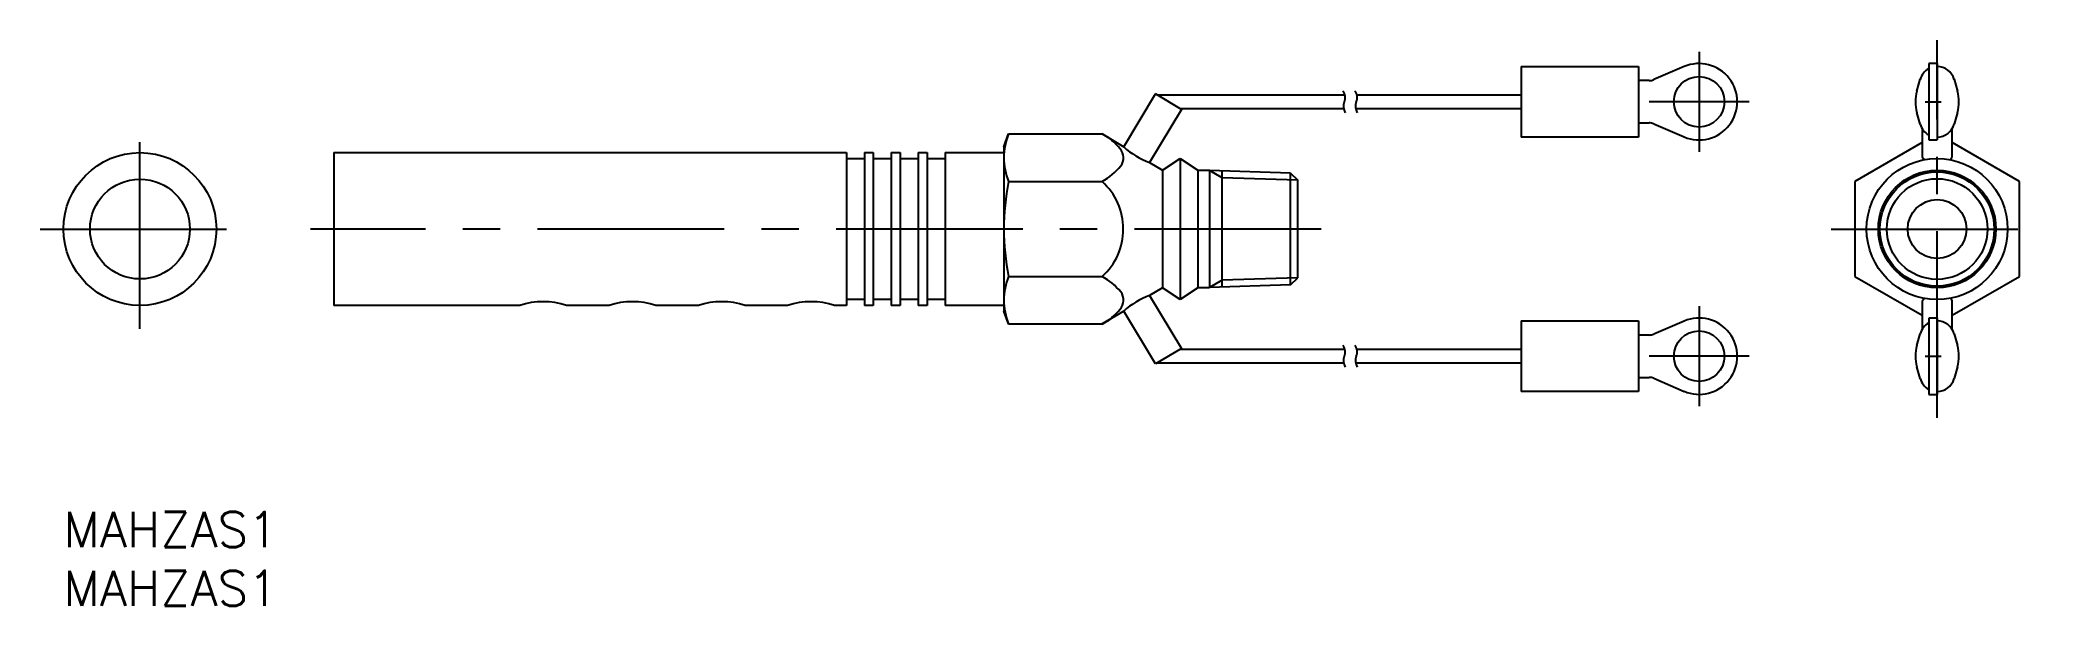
# Model space of a CAD drawing. Extents: x -2 to 168, y -8 to 40.
import ezdxf

# ---------------------------------------------------------------- set-up
doc = ezdxf.new("R2010")
doc.units = 0
doc.header["$LTSCALE"] = 0.5
doc.linetypes.add('CENTER', pattern=[50.8, 31.75, -6.35, 6.35, -6.35])
for name, color, linetype in [('MSM_CENTER', 1, 'CENTER'), ('MSM_CONTINUOUS', 7, 'CONTINUOUS'), ('MSM_NARROW', 5, 'CONTINUOUS'), ('MSM_PART_NUMBER', 7, 'CONTINUOUS')]:
    doc.layers.add(name, color=color, linetype=linetype)
doc.styles.get("Standard").update_dxf_attribs({"font": 'txt.shx', "height": 3, "bigfont": 'bigfont.shx'})

# ---------------------------------------------------------------- blocks, each defined once
blk = doc.blocks.new('*U10')
at = {"layer": 'MSM_PART_NUMBER'}
blk.add_text('MAHZAS1', height=3, dxfattribs=at).set_placement((0, -3))
blk = doc.blocks.new('*U11')
at = {"layer": 'MSM_PART_NUMBER'}
blk.add_text('MAHZAS1', height=3, dxfattribs=at).set_placement((0, -8))

msp = doc.modelspace()

# ---------------------------------------------------------------- linework, layer by layer
at = {"layer": 'MSM_CENTER'}
for p, q in [((159.4, 8), (159.4, 40.15)), ((139.15, 39.15), (139.15, 30.65)), ((143.4, 34.9), (134.9, 34.9)), ((158.37, 34.9), (159.74, 34.9)), ((6.5, 15.58), (6.5, 32.58)), ((-2, 24.07), (15, 24.07)), ((107, 24.07), (21, 24.07)), ((150.4, 24.07), (168.4, 24.07)), ((139.15, 17.5), (139.15, 9)), ((143.4, 13.25), (134.9, 13.25)), ((158.37, 13.25), (159.74, 13.25))]:
    msp.add_line(p, q, dxfattribs=at)
at = {"layer": 'MSM_CONTINUOUS'}
for p, q in [((124, 37.9), (134, 37.9)), ((124, 37.9), (124, 31.9)), ((134, 37.9), (134, 31.9)), ((137.87, 37.89), (135.3, 36.78)), ((159.4, 38.15), (158.7, 38.15)), ((158.7, 38.15), (158.7, 31.65)), ((159.4, 38.15), (159.4, 31.65)), ((134.9, 36.7), (134, 36.7)), ((157.68, 35.81), (157.96, 36.81)), ((160.85, 36.81), (161.13, 35.81)), ((90.2, 31.06), (92.9, 35.56)), ((95.11, 34.24), (92.4, 29.74)), ((95.11, 34.24), (92.9, 35.56)), ((93.01, 35.5), (109.01, 35.5)), ((108.92, 34.3), (95, 34.3)), ((124, 34.3), (109.94, 34.3)), ((110.03, 35.5), (124, 35.5)), ((134, 33.1), (134.9, 33.1)), ((135.3, 33.02), (137.87, 31.91)), ((157.96, 32.99), (157.68, 33.99)), ((158.12, 32.63), (158.12, 30.3)), ((160.69, 30.3), (160.69, 32.63)), ((161.13, 33.99), (160.85, 32.99)), ((80, 31.07), (80.39, 32.16)), ((80, 31.07), (80, 17.07)), ((80.39, 32.16), (88.37, 32.16)), ((88.37, 32.16), (90.2, 31.06)), ((134, 31.9), (124, 31.9)), ((158.12, 31.42), (152.4, 28.12)), ((158.7, 31.65), (159.4, 31.65)), ((166.4, 28.12), (160.69, 31.42)), ((23, 30.57), (23, 17.57)), ((23, 30.57), (66.6, 30.57)), ((66.6, 30.57), (66.6, 17.57)), ((66.6, 30.07), (68.13, 30.07)), ((68.13, 30.57), (68.13, 17.57)), ((68.13, 30.57), (68.89, 30.57)), ((68.89, 30.57), (68.89, 17.57)), ((68.89, 30.07), (70.42, 30.07)), ((70.42, 30.57), (70.42, 17.57)), ((70.42, 30.57), (71.18, 30.57)), ((71.18, 30.57), (71.18, 17.57)), ((71.18, 30.07), (72.71, 30.07)), ((72.71, 30.57), (72.71, 17.57)), ((72.71, 30.57), (73.47, 30.57)), ((73.47, 30.57), (73.47, 17.57)), ((73.47, 30.07), (75, 30.07)), ((75, 30.57), (75, 17.57)), ((75, 30.57), (80, 30.57)), ((92.4, 29.74), (93.5, 29.07)), ((93.5, 29.07), (95, 30.07)), ((93.5, 29.07), (93.5, 19.07)), ((95, 30.07), (96.5, 29.07)), ((95, 30.07), (95, 18.07)), ((96.5, 29.07), (97.5, 29.07)), ((96.5, 29.07), (96.5, 19.07)), ((97.5, 29.07), (97.5, 19.07)), ((104.4, 28.82), (97.5, 29.06)), ((98.57, 19.13), (98.57, 29.02)), ((80.39, 28.12), (88.37, 28.12)), ((104.4, 28.82), (105, 28.22)), ((104.4, 19.33), (104.4, 28.82)), ((105, 19.93), (105, 28.22)), ((152.4, 28.12), (152.4, 20.03)), ((166.4, 20.03), (166.4, 28.12)), ((80.39, 20.03), (88.37, 20.03)), ((93.5, 19.07), (92.4, 18.41)), ((95, 18.07), (93.5, 19.07)), ((96.5, 19.07), (95, 18.07)), ((97.5, 19.07), (96.5, 19.07)), ((104.4, 19.33), (97.5, 19.09)), ((104.4, 19.33), (105, 19.93)), ((152.4, 20.03), (158.12, 16.73)), ((160.69, 16.73), (166.4, 20.03)), ((38.81, 17.57), (23, 17.57)), ((46.41, 17.57), (42.79, 17.57)), ((54.01, 17.57), (50.39, 17.57)), ((61.61, 17.57), (57.99, 17.57)), ((66.6, 17.57), (65.59, 17.57)), ((68.13, 18.07), (66.6, 18.07)), ((68.89, 17.57), (68.13, 17.57)), ((70.42, 18.07), (68.89, 18.07)), ((71.18, 17.57), (70.42, 17.57)), ((72.71, 18.07), (71.18, 18.07)), ((73.47, 17.57), (72.71, 17.57)), ((75, 18.07), (73.47, 18.07)), ((80, 17.57), (75, 17.57)), ((80.39, 15.99), (80, 17.07)), ((90.2, 17.09), (88.37, 15.99)), ((92.9, 12.59), (90.2, 17.09)), ((92.4, 18.41), (95.11, 13.91)), ((158.12, 17.85), (158.12, 15.52)), ((160.69, 15.52), (160.69, 17.85)), ((80.39, 15.99), (88.37, 15.99)), ((124, 16.25), (134, 16.25)), ((124, 16.25), (124, 10.25)), ((134, 16.25), (134, 10.25)), ((137.87, 16.24), (135.3, 15.13)), ((159.4, 16.5), (158.7, 16.5)), ((158.7, 16.5), (158.7, 10)), ((159.4, 16.5), (159.4, 10)), ((95.11, 13.91), (92.9, 12.59)), ((95, 13.85), (109.01, 13.85)), ((110.03, 13.85), (124, 13.85)), ((134.9, 15.05), (134, 15.05)), ((157.68, 14.16), (157.96, 15.16)), ((160.85, 15.16), (161.13, 14.16)), ((108.92, 12.65), (93.01, 12.65)), ((124, 12.65), (109.94, 12.65)), ((157.96, 11.34), (157.68, 12.34)), ((161.13, 12.34), (160.85, 11.34)), ((134, 10.25), (124, 10.25)), ((134, 11.45), (134.9, 11.45)), ((135.3, 11.37), (137.87, 10.26)), ((158.7, 10), (159.4, 10))]:
    msp.add_line(p, q, dxfattribs=at)
for centre, radius in [((139.15, 34.9), 2.15), ((6.5, 24.07), 6.5), ((159.4, 24.07), 6), ((159.4, 24.07), 5), ((6.5, 24.07), 4.25), ((159.4, 24.07), 4.86), ((159.4, 24.07), 2.5), ((139.15, 13.25), 2.15)]:
    msp.add_circle(centre, radius, dxfattribs=at)
for centre, radius, start, end in [((139.15, 34.9), 3.25, 246.7607, 113.2393), ((159.4, 36.4), 1.5, 117.8181, 164.2812), ((159.4, 36.4), 1.5, 15.7188, 90), ((134.9, 37.7), 1, 270, 293.2393), ((160.91, 34.9), 3.36, 164.2812, 195.7188), ((157.9, 34.9), 3.36, 344.2812, 15.7188), ((134.9, 32.1), 1, 66.7607, 90), ((159.4, 33.4), 1.5, 195.7188, 242.1819), ((159.4, 33.4), 1.5, 270, 344.2812), ((85.38, 30.14), 5.38, 157.9259, 202.0741), ((86.12, 27.89), 4.83, 38.556, 62.2249), ((89, 30.14), 1.18, 323.2364, 40.1428), ((95.05, 36.64), 7.4, 229.0113, 248.9887), ((85.87, 32.69), 5.21, 298.6721, 321.3295), ((158.56, 30.34), 0.439, 184.9565, 236.5264), ((160.26, 30.34), 0.43, 305.2348, 355.0593), ((100.92, 24.07), 20.92, 168.8596, 191.1404), ((84.72, 24.07), 5.44, 312.062, 47.938), ((85.38, 18.01), 5.38, 157.9259, 202.0741), ((85.87, 15.46), 5.21, 38.6705, 61.3279), ((40.8, 11.43), 6.46, 72.0211, 107.9789), ((48.4, 11.43), 6.46, 72.0211, 107.9789), ((56, 11.43), 6.46, 72.0211, 107.9789), ((63.6, 11.43), 6.46, 72.0211, 107.9789), ((86.12, 20.26), 4.83, 297.7751, 321.444), ((89, 18.01), 1.18, 319.8572, 36.7636), ((95.09, 11.44), 7.48, 111.1063, 130.8937), ((158.52, 17.83), 0.398, 120.8254, 177.7789), ((160.3, 17.84), 0.394, 1.9068, 59.5401), ((139.15, 13.25), 3.25, 246.7607, 113.2393), ((159.4, 14.75), 1.5, 117.8181, 164.2812), ((159.4, 14.75), 1.5, 15.7188, 90), ((134.9, 16.05), 1, 270, 293.2393), ((160.91, 13.25), 3.36, 164.2812, 195.7188), ((157.9, 13.25), 3.36, 344.2812, 15.7188), ((134.9, 10.45), 1, 66.7607, 90), ((159.4, 11.75), 1.5, 195.7188, 242.1819), ((159.4, 11.75), 1.5, 270, 344.2812)]:
    msp.add_arc(centre, radius, start, end, dxfattribs=at)
at = {"layer": 'MSM_NARROW'}
for p, q in [((98.57, 28.44), (97.5, 29.06)), ((105, 28.22), (98.57, 28.44)), ((98.57, 19.71), (97.5, 19.09)), ((105, 19.93), (98.57, 19.71))]:
    msp.add_line(p, q, dxfattribs=at)
msp.add_circle((159.4, 24.07), 4.28, dxfattribs=at)
for centre, radius, start, end in [((108.2, 35.26), 0.849, 334.7057, 39.7254), ((109.22, 35.26), 0.849, 334.7057, 39.7254), ((110.11, 34.51), 1.21, 161.3785, 206.6364), ((111.13, 34.51), 1.21, 161.3785, 206.6364), ((108.2, 13.61), 0.849, 334.7057, 39.7254), ((109.22, 13.61), 0.849, 334.7057, 39.7254), ((110.11, 12.86), 1.21, 161.3785, 206.6364), ((111.13, 12.86), 1.21, 161.3785, 206.6364)]:
    msp.add_arc(centre, radius, start, end, dxfattribs=at)

# ---------------------------------------------------------------- block references
at = {"layer": 'MSM_CONTINUOUS'}
for name in ['*U10', '*U11']:
    msp.add_blockref(name, (0, 0), dxfattribs=at)

doc.saveas('drawing.dxf')
